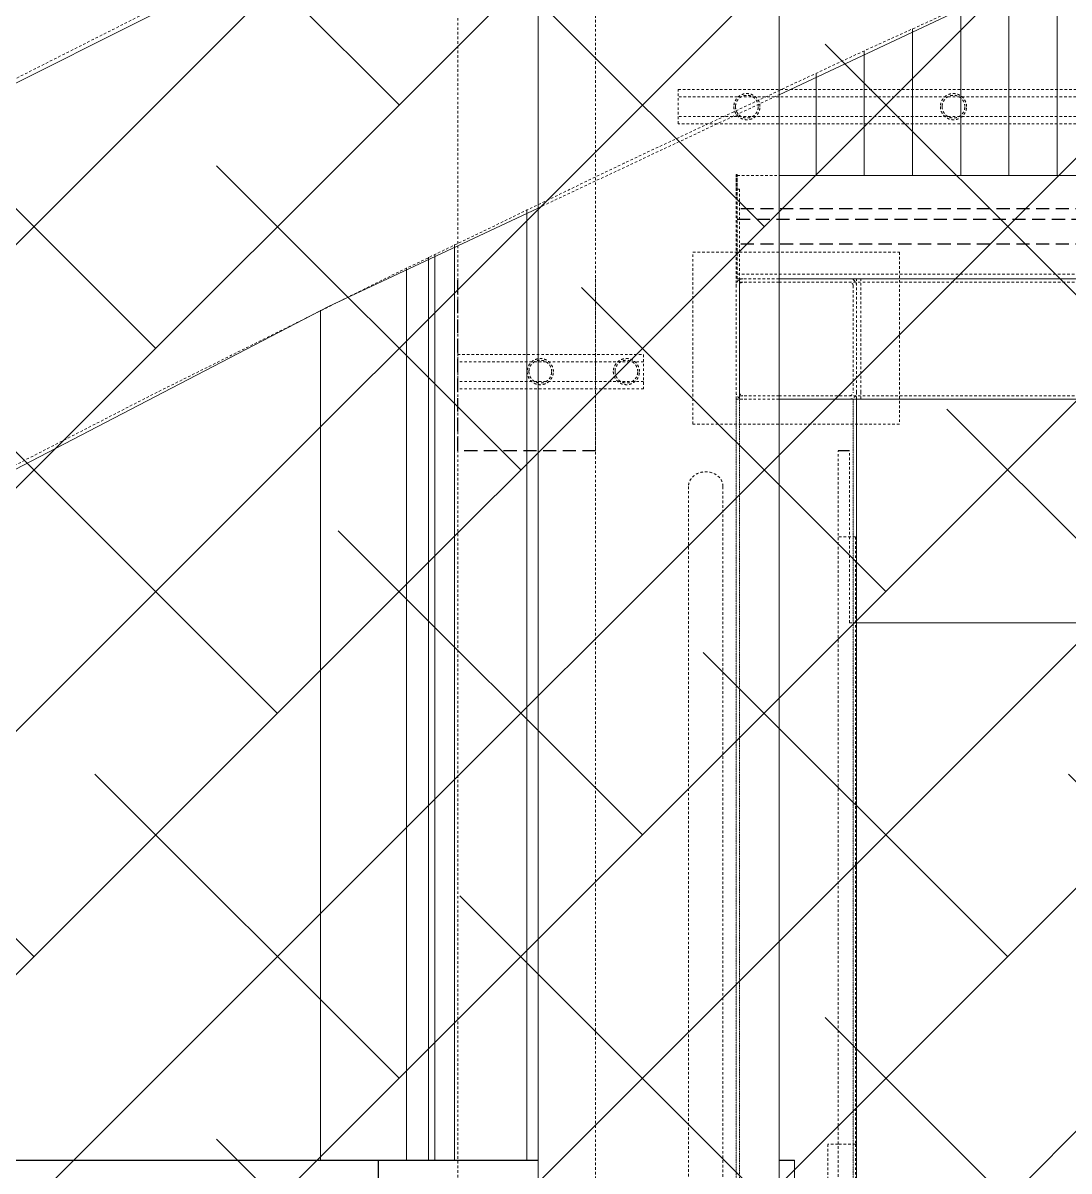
# Model space of a CAD drawing. Header units: millimetres. Extents: x 50357 to 985146, y 723188 to 1803594.
# Drawn here: x 873599 to 876638, y 820682 to 824018 of the extents above; entities that cross this region are included whole.
import ezdxf

# ---------------------------------------------------------------- set-up
doc = ezdxf.new("R2010")
doc.units = ezdxf.units.MM
doc.header["$LTSCALE"] = 3
doc.header["$MEASUREMENT"] = 0
for name, pattern in [('DASHED', [19.05, 12.7, -6.35]), ('HIDDEN', [0.375, 0.25, -0.125]), ('Member Hidden', [4.5, 2.5, -2])]:
    doc.linetypes.add(name, pattern=pattern)
for name, color, linetype, lineweight, true_color in [('A-FLOR-HRAL', 7, 'Continuous', 13, 0x6e6e6e), ('A-GENM', 7, 'Continuous', 13, 0x6e6e6e), ('ADS280_B', 7, 'Member Hidden', 13, 0x6e6e6e), ('ADS280_BConcrete', 7, 'Continuous', 13, 0x6e6e6e), ('ADS280_BSteel', 7, 'Continuous', 13, 0x6e6e6e), ('ADS280_CSteel', 7, 'Continuous', 13, 0x6e6e6e), ('ADS280_CU', 7, 'HIDDEN', 13, 0x6e6e6e), ('ADS280_H', 7, 'Member Hidden', 13, 0x6e6e6e)]:
    doc.layers.add(name, color=color, linetype=linetype, lineweight=lineweight, true_color=true_color)
doc.layers.add('Hatch (CARR)', color=8, linetype='Continuous', lineweight=35)

# ---------------------------------------------------------------- blocks, each defined once
blk = doc.blocks.new('Railing - Sabco_Joint-3422319-SEC A')
at = {"layer": 'A-FLOR-HRAL'}
for p, q in [((99592.1, 22068.8), (99592.1, 22067.8)), ((99592.1, 22068.8), (99593.1, 22068.8)), ((99592.1, 22067.8), (99592.1, 21869)), ((99593.1, 22067.8), (99592.1, 22067.8)), ((99593.1, 22067.8), (99593.1, 22068.8)), ((99593.1, 21869), (99593.1, 22067.8)), ((99592.1, 21829), (99592.1, 21005)), ((99593.1, 21005), (99593.1, 21829))]:
    blk.add_line(p, q, dxfattribs=at)
blk = doc.blocks.new('Railing - Sabco_Joint-V12-SEC A')
at = {"layer": 'A-FLOR-HRAL'}
blk.add_line((100794.1, 22068.8), (100800.3, 22068.8), dxfattribs=at)
blk = doc.blocks.new('Railing - Railing-3272704-SEC A')
at = {"layer": 'A-FLOR-HRAL'}
for p, q in [((98085, 22068.7), (98528.3, 22068.7)), ((98085, 22068.8), (98522, 22068.8)), ((98085, 22067.8), (98529.3, 22067.8)), ((98522, 22068.8), (99592, 22068.8)), ((98528.3, 22068.7), (100056, 22068.7)), ((98528.3, 22068.7), (98529.3, 22067.8)), ((98529.3, 22067.8), (100056, 22067.8)), ((98529.3, 22067.8), (98529.3, 21910)), ((99593.1, 22068.8), (100056, 22068.8)), ((100756, 22068.7), (100800.3, 22068.7)), ((100756, 22068.8), (100794.1, 22068.8)), ((100756, 22067.8), (100801.3, 22067.8)), ((100800.3, 22068.7), (100801.3, 22067.8)), ((100801.3, 22067.8), (100801.3, 21869)), ((98529.3, 21870), (98529.3, 21005)), ((100801.3, 21829.1), (100801.3, 21005))]:
    blk.add_line(p, q, dxfattribs=at)
for name in ['Railing - Sabco_Joint-3422319-SEC A', 'Railing - Sabco_Joint-V12-SEC A']:
    blk.add_blockref(name, (0, 0))
blk = doc.blocks.new('Aluminum Louvers FSS - Aluminum Louvers FSS-4001149-SEC A')
at = {"layer": 'A-GENM'}
for p, q in [((101003.5, 24930), (101003.5, 25292.4)), ((100863.5, 24930), (100863.5, 25227.8)), ((100023.5, 22068.8), (100023.5, 24830.7)), ((99813.4, 24729.6), (99813.4, 22068.8)), ((99737.6, 22068.8), (99737.6, 24692.4)), ((99756, 22068.8), (99756, 24701.4)), ((99674.4, 24661.4), (99674.4, 22068.8)), ((99424.2, 24538.4), (99424.2, 22068.8))]:
    blk.add_line(p, q, dxfattribs=at)
blk = doc.blocks.new('Aluminum Louvers_Roof - Aluminum Louvers_Roof-4025254-SEC A')
at = {"layer": 'A-GENM'}
for p, q in [((101563.5, 24930), (101563.5, 25547.3)), ((101423.5, 24930), (101423.5, 25484.1)), ((101283.5, 24930), (101283.5, 25420.8)), ((101143.5, 24930), (101143.5, 25356.6))]:
    blk.add_line(p, q, dxfattribs=at)
blk = doc.blocks.new('Square Hollow Sections-Column - SHS350x350x10-3067902-SEC A')
at = {"layer": 'ADS280_CU'}
for p, q in [((100641, 20700), (100641, 24280)), ((100971, 24280), (100971, 21868.6)), ((100971, 21868.6), (100971, 21829.4)), ((100971, 21829.3), (100971, 21005)), ((100971, 21005), (100971, 20700))]:
    blk.add_line(p, q, dxfattribs=at)
blk = doc.blocks.new('Square Hollow Sections - SHS 350x350x10-4860101-SEC A')
at = {"layer": 'ADS280_B'}
for p, q in [((100756, 24620), (104851, 24620)), ((100756, 24290), (104851, 24290))]:
    blk.add_line(p, q, dxfattribs=at)
at = {"layer": 'ADS280_H'}
for p, q in [((100641, 24620), (100756, 24620)), ((100641, 24290), (100756, 24290))]:
    blk.add_line(p, q, dxfattribs=at)
blk = doc.blocks.new('Square Hollow Sections - SHS 350x350x10-4859745-SEC A')
at = {"layer": 'ADS280_H'}
for p, q in [((100971, 24610), (100971, 24300)), ((100981, 24300), (100981, 24610))]:
    blk.add_line(p, q, dxfattribs=at)
for centre, radius, start, end in [((100651, 24610), 20, 91.0919, 178.9174), ((100961, 24610), 20, 0, 88.9081), ((100651, 24610), 10, 92.1839, 177.8348), ((100961, 24610), 10, 0, 87.8161), ((100651, 24300), 20, 181.0826, 268.9081), ((100651, 24300), 10, 182.1652, 267.8161), ((100961, 24300), 20, 271.0919, 0), ((100961, 24300), 10, 272.1839, 0)]:
    blk.add_arc(centre, radius, start, end, dxfattribs=at)
blk = doc.blocks.new('Square Hollow Sections - SHS 350x350x10-4736287-SEC A')
at = {"layer": 'ADS280_H'}
for p, q in [((100981, 24610.4), (100981, 24630)), ((100981, 24280), (100981, 24299.6))]:
    blk.add_line(p, q, dxfattribs=at)
blk = doc.blocks.new('Square Hollow Sections - SHS 350x350x10-3339894-SEC A')
at = {"layer": 'ADS280_H'}
for p, q in [((100993.7, 24610), (100993.7, 24630)), ((100993.7, 24300), (100993.7, 24610)), ((100993.7, 24280), (100993.7, 24300))]:
    blk.add_line(p, q, dxfattribs=at)
blk = doc.blocks.new('Circular Hollow Sections - A1_CHS Ø 1000x25 THK-5164246-SEC A')
at = {"layer": 'ADS280_B', "linetype": 'Continuous', "flags": 128}
for points in [[(100756, 25164.7), (101673, 25596), (103939.1, 26553.1), (104447.8, 26744.3)], [(100056, 25949), (99825.5, 25844.7), (97591.1, 24723.7), (95756, 23709.2)], [(95756, 22550.8), (97264.8, 23414), (99447.1, 24549.1), (100056, 24835.5)]]:
    blk.add_lwpolyline(points, dxfattribs=at)
at = {"layer": 'ADS280_H'}
blk.add_line((100056.1, 24835.5), (100756, 25164.7), dxfattribs=at)
blk = doc.blocks.new('Circular Hollow Sections - CHS Ø 100x3 THK-V91-SEC A')
at = {"layer": 'ADS280_H'}
for p, q in [((100493, 24026.4), (100493, 20953.6)), ((100593, 20953.6), (100593, 24026.4))]:
    blk.add_line(p, q, dxfattribs=at)
for centre, major_axis, start_param, end_param in [((100543, 24026.4), (50, 0), 0, 3.141593), ((100543, 20953.6), (-50, 0), 3.141593, 6.283185), ((100543, 20953.6), (47, 0), 0, 3.141593), ((100543, 20953.6), (50, 0), 3.141593, 6.283185), ((100543, 20953.6), (47, 0), 3.141593, 6.283185)]:
    blk.add_ellipse(centre, major_axis=major_axis, ratio=0.852882, start_param=start_param, end_param=end_param, dxfattribs=at)
blk = doc.blocks.new('C-Channels - C100x50-4110731-SEC A')
at = {"layer": 'ADS280_H'}
for p, q in [((99822.6, 24310), (99822.6, 24410)), ((99822.6, 24410), (100362.6, 24410)), ((100362.6, 24410), (100362.6, 24310)), ((100362.6, 24388.5), (99822.6, 24388.5)), ((100362.6, 24331.5), (99822.6, 24331.5)), ((100362.6, 24310), (99822.6, 24310))]:
    blk.add_line(p, q, dxfattribs=at)
blk = doc.blocks.new('C-Channels - C100x50-4110586-SEC A')
at = {"layer": 'ADS280_H'}
for p, q in [((100462.9, 25080), (100462.9, 25180)), ((100462.9, 25180), (100788.5, 25180)), ((100742.8, 25158.5), (100462.9, 25158.5)), ((106262.9, 25158.5), (100743, 25158.5)), ((100788.7, 25180), (106262.9, 25180)), ((100621.6, 25101.5), (100462.9, 25101.5)), ((106262.9, 25101.5), (100621.8, 25101.5)), ((100575.9, 25080), (100462.9, 25080)), ((106262.9, 25080), (100576.1, 25080))]:
    blk.add_line(p, q, dxfattribs=at)
blk = doc.blocks.new('Circular Hollow Sections - CHS Ø 76_1x5 THK-V97-SEC A')
at = {"layer": 'ADS280_H'}
for p, q in [((101262.6, 10693), (101262.5, 10693)), ((101262.5, 10616.9), (101262.6, 10616.9))]:
    blk.add_line(p, q, dxfattribs=at)
for radius, start, end in [(38, 0, 180), (33, 0, 180), (38, 180, 0), (33, 180, 0)]:
    blk.add_arc((101262.6, 10655), radius, start, end, dxfattribs=at)
blk = doc.blocks.new('Circular Hollow Sections - CHS Ø 76_1x5 THK-V94-SEC A')
at = {"layer": 'ADS280_H'}
for p, q in [((100662.6, 7738), (100662.5, 7738)), ((100662.5, 7661.9), (100662.6, 7661.9))]:
    blk.add_line(p, q, dxfattribs=at)
for radius, start, end in [(38, 0, 180), (33, 0, 180), (38, 180, 0), (33, 180, 0)]:
    blk.add_arc((100662.6, 7700), radius, start, end, dxfattribs=at)
blk = doc.blocks.new('Circular Hollow Sections - CHS Ø 76_1x5 THK-4117354-SEC A')
at = {"layer": 'ADS280_H'}
for p, q in [((100312.6, 24398.1), (100312.5, 24398.1)), ((100312.5, 24322), (100312.6, 24322))]:
    blk.add_line(p, q, dxfattribs=at)
for radius, start, end in [(38, 0, 180), (33, 0, 180), (38, 180, 0), (33, 180, 0)]:
    blk.add_arc((100312.6, 24360), radius, start, end, dxfattribs=at)
blk = doc.blocks.new('Steel Plate - 32mm-4469667-SEC A')
at = {"layer": 'ADS280_H'}
for p, q in [((104726, 24207.2), (104726, 24707.2)), ((104726, 24707.2), (105326, 24707.2)), ((105326, 24707.2), (105326, 24207.2)), ((105326, 24207.2), (104726, 24207.2))]:
    blk.add_line(p, q, dxfattribs=at)
blk = doc.blocks.new('L-Angles - L300x150x6-4958760-SEC A')
at = {"layer": 'ADS280_B', "linetype": 'Continuous'}
for p, q in [((100756, 24930), (104851, 24930)), ((104851, 24630), (100756, 24630))]:
    blk.add_line(p, q, dxfattribs=at)
at = {"layer": 'ADS280_B'}
blk.add_line((100756, 24643), (104851, 24643), dxfattribs=at)
at = {"layer": 'ADS280_H'}
for p, q in [((100634.5, 24630), (100634.5, 24930)), ((100634.5, 24930), (100756, 24930)), ((100634.5, 24643), (100756, 24643)), ((100756, 24630), (100634.5, 24630))]:
    blk.add_line(p, q, dxfattribs=at)

msp = doc.modelspace()

# ---------------------------------------------------------------- hatches: boundary and pattern name
at = {"layer": 'Hatch (CARR)'}
h = msp.add_hatch(dxfattribs=at)
h.set_pattern_fill('ANSI38', color=256, scale=4000)
edge = h.paths.add_edge_path()
edge.add_arc((901797.5377, 767882.7787), 65692.9869, 89.447631451, 111.454694143)
edge.add_line((877769.3162, 829023.7069), (843903.652, 829356.155))
edge.add_line((843903.652, 829356.155), (843838.7661, 822738.7897))
edge.add_line((843838.7661, 822738.7897), (855789.2784, 822621.4755))
edge.add_line((855789.2784, 822621.4755), (861630.5158, 818523.1211))
edge.add_line((861630.5158, 818523.1211), (861630.4904, 817844.936))
edge.add_line((861630.4904, 817844.936), (860370.6117, 817844.936))
edge.add_line((860370.6117, 817844.936), (856170.6117, 815594.936))
edge.add_line((856170.6117, 815594.936), (854950.6117, 815594.936))
edge.add_line((854950.6117, 815594.936), (854390.6117, 815294.936))
edge.add_line((854390.6117, 815294.936), (844469.3201, 815294.936))
edge.add_line((844469.3201, 815294.936), (844469.3201, 810194.936))
edge.add_line((844469.3201, 810194.936), (868430.8636, 810194.936))
edge.add_line((868430.8636, 810194.936), (868430.8636, 812102.6672))
edge.add_line((868430.8636, 812102.6672), (875730.6511, 815683.6405))
edge.add_line((875730.6511, 815683.6405), (902430.851, 815683.6405))
edge.add_line((902430.851, 815683.6405), (902430.851, 833572.7128))

# ---------------------------------------------------------------- linework, layer by layer
at = {"layer": 'ADS280_BConcrete'}
msp.add_line((879849.4286, 822274.936), (876020.4552, 822274.936), dxfattribs=at)
at = {"layer": 'ADS280_BSteel'}
for p, q in [((875095.4552, 820513.936), (875095.4552, 825430.0629)), ((875795.4552, 820513.936), (875795.4552, 825399.7677)), ((879890.4552, 823274.936), (875795.4552, 823274.936)), ((875795.4552, 822924.936), (879890.4552, 822924.936))]:
    msp.add_line(p, q, dxfattribs=at)
at = {"layer": 'ADS280_BSteel', "linetype": 'Member Hidden', "flags": 128}
for points in [[(901450.2924, 830575.8961), (900678.7814, 830567.1985), (899907.4365, 830548.9775), (899136.3753, 830521.2358), (898365.7154, 830483.9777), (897595.5741, 830437.2089), (896826.0688, 830380.9364), (896057.3168, 830315.1689), (895289.4353, 830239.9164), (894522.5413, 830155.1903), (893756.7517, 830061.0036), (892992.1831, 829957.3705), (892228.9521, 829844.307), (891467.1749, 829721.8303), (890706.9678, 829589.9589), (889948.4465, 829448.713), (889191.7267, 829298.1142), (888436.9236, 829138.1853), (887684.1523, 828968.9508), (886933.5275, 828790.4365), (886185.1636, 828602.6694), (885439.1747, 828405.6784), (884695.6744, 828199.4933), (883954.7761, 827984.1456), (883216.5927, 827759.6681), (882481.2366, 827526.0951), (881748.8199, 827283.4621), (881019.4543, 827031.8061), (880293.2509, 826771.1655), (879570.3203, 826501.5799), (878850.7729, 826223.0906), (878134.7181, 825935.7398), (877422.2651, 825639.5714), (876713.5225, 825334.6305), (876008.5984, 825020.9637), (875307.6001, 824698.6186), (874610.6345, 824367.6445), (873917.8078, 824028.0917), (873229.2255, 823680.0121), (872544.9927, 823323.4586), (871865.2136, 822958.4857), (871189.9917, 822585.1488), (870519.4301, 822203.505), (869853.6308, 821813.6124), (869192.6954, 821415.5303), (868536.7245, 821009.3195), (867885.8182, 820595.0419), (867536.9911, 820368.0014)], [(868094.9135, 819537.7322), (868656.6375, 819901.5762), (869304.1455, 820309.6366), (869956.6816, 820709.6073), (870614.1447, 821101.4265), (871276.4329, 821485.0334), (871943.4436, 821860.3687), (872615.0737, 822227.3742), (873291.219, 822585.993), (873971.7748, 822936.1696), (874656.6358, 823277.8498), (875345.6959, 823610.9807), (876038.8483, 823935.5107), (876735.9857, 824251.3894), (877437.0001, 824558.5681), (878141.783, 824856.9991), (878850.2251, 825146.6361), (879562.2169, 825427.4344), (880277.648, 825699.3505), (880996.4075, 825962.3421), (881718.3843, 826216.3687), (882443.4664, 826461.3908), (883171.5416, 826697.3706), (883902.4971, 826924.2714), (884636.2197, 827142.0581), (885372.5958, 827350.6971), (886111.5113, 827550.1559), (886852.8518, 827740.4036), (887596.5025, 827921.411), (888342.3481, 828093.1498), (889090.2732, 828255.5935), (889840.162, 828408.7169), (890591.8983, 828552.4963), (891345.3656, 828686.9095), (892100.4473, 828811.9356), (892857.0265, 828927.5553), (893614.9859, 829033.7507), (894374.2082, 829130.5052), (895134.5758, 829217.804), (895895.9709, 829295.6335), (896658.2756, 829363.9817), (897421.3719, 829422.8379), (898185.1415, 829472.1931), (898949.4661, 829512.0396), (899714.2275, 829542.3712), (900479.3071, 829563.1833), (901244.5864, 829574.4726), (901455.3929, 829575.9091)]]:
    msp.add_lwpolyline(points, dxfattribs=at)
at = {"layer": 'ADS280_CSteel'}
msp.add_line((876020.4552, 820513.7257), (876020.4552, 822924.936), dxfattribs=at)
at = {"layer": 'ADS280_CU', "linetype": 'Member Hidden'}
for p, q in [((874862.2897, 805394.9378), (874862.2897, 825444.936)), ((875262.6198, 825444.936), (875262.6198, 805228.6784)), ((875670.4552, 823577.8889), (875670.4552, 823505.534)), ((875673.4552, 823577.8889), (875670.4552, 823577.8889)), ((875670.4552, 822924.936), (875670.4552, 823577.8889)), ((875673.4552, 823505.534), (875673.4552, 823577.8889)), ((875673.4552, 823577.8889), (875673.4552, 823274.936)), ((875680.4552, 823534.936), (875670.4552, 823534.936)), ((875680.4552, 823534.936), (875680.4552, 822940.4927)), ((875262.2912, 823274.936), (875262.2912, 822774.936)), ((875680.4552, 823274.936), (875670.4552, 823274.936)), ((875680.4552, 822939.687), (875680.4552, 822936.2636)), ((875670.4552, 822924.936), (875680.4552, 822924.936)), ((875680.4552, 822934.8293), (875680.4552, 822932.4697)), ((875680.4552, 822930.6658), (875680.4552, 822929.3014)), ((875680.4552, 822927.4984), (875680.4552, 822926.9175)), ((875680.4552, 822925.552), (875680.4552, 822925.4376)), ((875967.2976, 819544.936), (875967.2976, 822774.936)), ((876017.2976, 822524.936), (875967.293, 822524.936)), ((876017.2976, 822524.936), (876017.2976, 820759.936)), ((875967.248, 820759.936), (875937.1519, 820759.936)), ((875937.1564, 819644.936), (875937.1564, 820759.936)), ((876017.2976, 820759.936), (875967.293, 820759.936)), ((876017.1564, 820759.936), (876017.1564, 819644.936))]:
    msp.add_line(p, q, dxfattribs=at)
at = {"layer": 'ADS280_CU'}
msp.add_line((875670.4552, 822924.936), (875670.4552, 819344.936), dxfattribs=at)
at = {"layer": 'ADS280_H', "linetype": 'DASHED', "lineweight": 25}
for p, q in [((880237.4552, 823477.884), (875673.4552, 823477.884)), ((875673.4552, 823447.884), (880237.4552, 823447.884)), ((880237.4552, 823374.936), (875673.4552, 823374.936)), ((874862.2897, 822774.936), (874862.2897, 823274.936)), ((875262.2912, 822774.936), (874862.2897, 822774.936)), ((875262.6198, 822774.936), (875262.3408, 822774.936)), ((875999.6631, 822774.936), (875967.2976, 822774.936))]:
    msp.add_line(p, q, dxfattribs=at)
at = {"layer": 'ADS280_H'}
for p, q in [((875795.4056, 823274.936), (875680.4552, 823274.936)), ((875680.4552, 822939.7596), (875680.4552, 823274.936)), ((875680.4552, 822934.936), (875680.4552, 822936.1632)), ((875680.4552, 822930.7938), (875680.4552, 822932.327)), ((875680.4552, 822927.6154), (875680.4552, 822929.1309)), ((875680.4552, 822925.6174), (875680.4552, 822926.7457)), ((875680.4552, 822924.936), (875680.4552, 822925.2825)), ((875680.4552, 822924.936), (875795.4056, 822924.936)), ((875999.6631, 822274.936), (875999.6631, 822774.936)), ((876020.4056, 822274.936), (875999.6631, 822274.936))]:
    msp.add_line(p, q, dxfattribs=at)

# ---------------------------------------------------------------- block references
at = {"layer": 'A-FLOR-HRAL'}
msp.add_blockref('Railing - Railing-3272704-SEC A', (775039.4296, 798644.936), dxfattribs=at)
at = {"layer": 'A-GENM'}
for name in ['Aluminum Louvers FSS - Aluminum Louvers FSS-4001149-SEC A', 'Aluminum Louvers_Roof - Aluminum Louvers_Roof-4025254-SEC A']:
    msp.add_blockref(name, (775039.4296, 798644.936), dxfattribs=at)
at = {"layer": 'ADS280_BSteel', "linetype": 'Member Hidden'}
for name, p in [('Circular Hollow Sections - A1_CHS Ø 1000x25 THK-5164246-SEC A', (775039.4296, 798644.936)), ('C-Channels - C100x50-4110586-SEC A', (775039.4296, 798644.936)), ('Circular Hollow Sections - CHS Ø 76_1x5 THK-V94-SEC A', (775039.4296, 816074.936)), ('Circular Hollow Sections - CHS Ø 76_1x5 THK-V94-SEC A', (775639.4296, 816074.936)), ('L-Angles - L300x150x6-4958760-SEC A', (775039.4296, 798644.936)), ('Steel Plate - 32mm-4469667-SEC A', (770819.4296, 798644.936)), ('Square Hollow Sections - SHS 350x350x10-4859745-SEC A', (775039.4296, 798644.936)), ('Square Hollow Sections - SHS 350x350x10-4736287-SEC A', (775039.4296, 798644.936)), ('Square Hollow Sections - SHS 350x350x10-3339894-SEC A', (775039.4296, 798644.936)), ('Square Hollow Sections - SHS 350x350x10-4860101-SEC A', (775039.4296, 798644.936)), ('C-Channels - C100x50-4110731-SEC A', (775039.4296, 798644.936)), ('Circular Hollow Sections - CHS Ø 76_1x5 THK-V97-SEC A', (773839.4296, 812349.936)), ('Circular Hollow Sections - CHS Ø 76_1x5 THK-4117354-SEC A', (775039.4296, 798644.936)), ('Circular Hollow Sections - CHS Ø 100x3 THK-V91-SEC A', (775039.4296, 798644.936))]:
    msp.add_blockref(name, p, dxfattribs=at)
at = {"layer": 'ADS280_CSteel', "linetype": 'HIDDEN'}
msp.add_blockref('Square Hollow Sections-Column - SHS350x350x10-3067902-SEC A', (775039.4296, 798644.936), dxfattribs=at)

doc.saveas('drawing.dxf')
